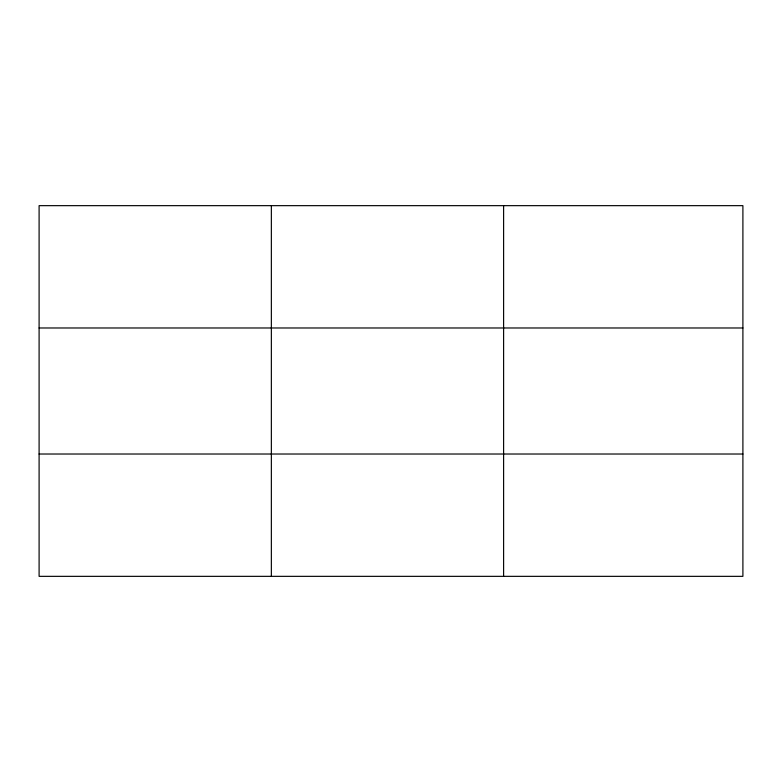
<?xml version="1.0" encoding="UTF-8"?>
<svg xmlns="http://www.w3.org/2000/svg" width="782" height="782" viewBox="0 0 782 782"><rect width="100%" height="100%" fill="white"/><g stroke="black" fill="none" stroke-linecap="round" stroke-linejoin="round"><path stroke-width="1.17" d="M271.354 205.656L271.354 576.344M503.608 205.656L503.608 576.344M742.9 454.019L742.9 576.344L39.1 576.344L39.1 205.656L742.9 205.656L742.9 454.019L39.1 454.019M39.1 327.981L742.9 327.981"/></g></svg>
